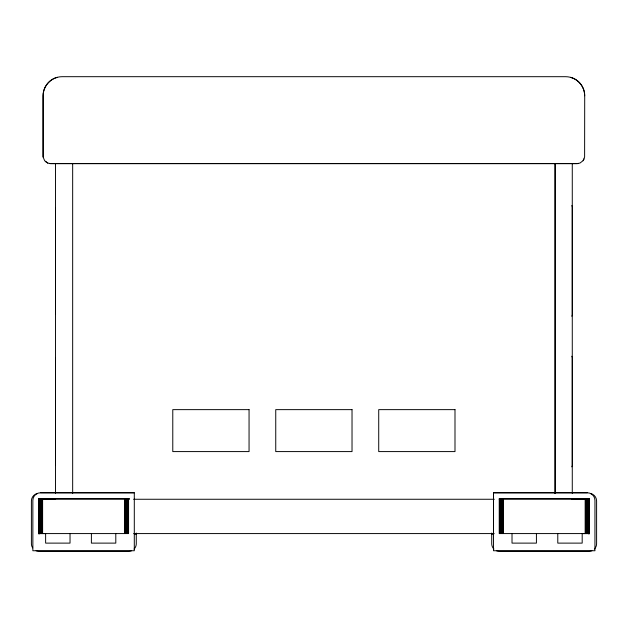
<?xml version="1.0" encoding="UTF-8"?>
<svg xmlns="http://www.w3.org/2000/svg" width="628" height="628" viewBox="0 0 628 628"><rect width="100%" height="100%" fill="white"/><g stroke="black" fill="none" stroke-linecap="round" stroke-linejoin="round"><path stroke-width="0.94" d="M55.507 464.94L55.507 358.141M55.507 314.298L55.507 207.507M512.016 533.58L512.016 543.118L536.422 543.118L536.422 533.58M557.782 533.58L557.782 543.118L582.187 543.118L582.187 533.58L589.221 533.58L589.245 498.491L499.236 498.491L499.236 533.58L588.444 533.58L588.444 499.26L499.229 499.26M570.569 77.338C578.718 79.426 584.794 87.347 584.707 95.754L584.613 157.008L583.106 160.658M583.655 159.826L584.103 158.931M583.122 160.658L579.974 163.06L577.053 163.641L50.664 163.641L47.744 163.06L45.271 161.412M57.234 77.338C49.086 79.426 43.01 87.347 43.104 95.754L43.104 157.008L44.627 160.658L47.759 163.06M587.337 492.776L493.514 492.776L493.514 550.74L594.944 550.748L594.959 500.406A7.622 7.622 0 0 0 587.337 492.776L493.514 492.776L493.514 533.58M573.026 498.514L589.245 498.491M49.683 163.578L578.066 163.578M134.298 492.776L40.475 492.776A7.622 7.622 0 0 0 32.852 500.406L32.868 550.748L134.298 550.74L134.298 492.776L40.475 492.776M70.03 533.58L70.038 543.118L45.624 543.118L45.624 533.58L38.598 533.58L38.567 498.491L129.447 498.499M55.319 499.064L39.03 499.064L39.03 534.153M571.7 499.064L588.97 499.064L588.97 534.153M39.297 499.26L129.525 499.26M133.654 499.26L494.33 499.26M133.654 533.58L494.228 533.58M134.337 534.153L136.276 534.153M491.724 534.153L493.663 534.153M38.567 498.491L54.785 498.514M43.12 157.008L43.104 95.754A19.068 19.068 0 0 1 62.109 76.687L565.616 76.695A19.068 19.068 0 0 1 584.684 95.762M588.35 499.26L588.35 533.58M588.193 499.26L588.193 533.58M587.965 499.26L587.965 533.58M587.69 499.26L587.69 533.58M587.361 499.26L587.361 533.58M586.984 499.26L586.984 533.58M586.576 499.26L586.576 533.58M586.128 499.26L586.128 533.58M585.649 499.26L585.649 533.58M585.163 499.26L585.163 533.58M572.273 163.578L572.273 493.388M572.273 498.475L572.273 499.26M503.318 499.26L503.318 533.58M502.824 499.26L502.824 533.58M502.353 499.26L502.353 533.58M501.905 499.26L501.905 533.58M501.489 499.26L501.489 533.58M501.12 499.26L501.12 533.58M500.791 499.26L500.791 533.58M500.508 499.26L500.508 533.58M500.288 499.26L500.288 533.58M500.131 499.26L500.131 533.58M499.998 499.26L500.029 533.58M491.724 533.023L491.724 543.683A7.63 7.63 0 0 0 493.953 549.076M136.276 533.023L136.276 543.683A7.63 7.63 0 0 1 134.047 549.076M128.575 498.491L128.575 533.58L39.329 533.58L39.329 499.26M127.743 499.26L127.649 533.58M127.484 499.26L127.484 533.58M127.264 499.26L127.264 533.58M126.989 499.26L126.989 533.58M126.66 499.26L126.66 533.58M126.283 499.26L126.283 533.58M125.867 499.26L125.867 533.58M125.419 499.26L125.419 533.58M124.948 499.26L124.948 533.58M124.462 499.26L124.462 533.58M115.795 533.58L115.803 543.118L91.39 543.118L91.39 533.58M72.667 163.578L72.667 493.388M55.507 163.578L55.507 493.388M55.507 498.475L55.507 499.26M42.61 499.26L42.61 533.58M42.123 499.26L42.123 533.58M41.652 499.26L41.652 533.58M41.205 499.26L41.205 533.58M40.789 499.26L40.789 533.58M40.412 499.26L40.412 533.58M40.082 499.26L40.082 533.58M39.807 499.26L39.807 533.58M39.588 499.26L39.588 533.58M39.431 499.26L39.431 533.58M131.574 550.732A7.63 7.63 0 0 1 128.654 551.313L39.03 551.313A7.63 7.63 0 0 1 36.11 550.732M32.687 547.922A7.63 7.63 0 0 1 31.4 543.683L31.4 500.971A7.63 7.63 0 0 1 37.539 493.49M496.426 550.732A7.63 7.63 0 0 0 499.346 551.313L588.97 551.313A7.63 7.63 0 0 0 591.89 550.732M594.363 549.076A7.63 7.63 0 0 0 596.6 543.683L596.6 500.971A7.63 7.63 0 0 0 590.461 493.49M571.763 205.591A3.815 3.815 0 0 1 572.273 207.499L572.273 314.29A3.815 3.815 0 0 1 571.763 316.198M571.763 356.233A3.815 3.815 0 0 1 572.273 358.141L572.273 464.94A3.815 3.815 0 0 1 571.763 466.832M555.113 163.578L555.105 493.388L555.113 163.578M249.057 409.637L172.779 409.637L172.779 451.587L249.057 451.587L249.057 409.637M352.025 409.637L275.747 409.637L275.747 451.587L352.025 451.587L352.025 409.637M454.994 409.637L378.723 409.637L378.723 451.587L454.994 451.587L454.994 409.637"/></g></svg>
